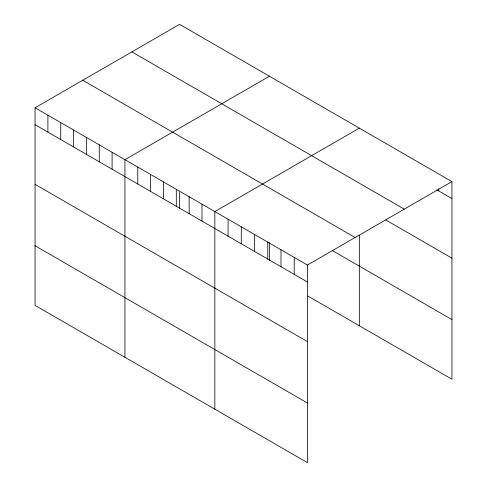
<?xml version="1.0" encoding="UTF-8"?>
<svg xmlns="http://www.w3.org/2000/svg" width="487" height="487" viewBox="0 0 487 487"><rect width="100%" height="100%" fill="white"/><g stroke="black" fill="none" stroke-linecap="round" stroke-linejoin="round"><path stroke-width="0.73" d="M35.052 107.779L307.443 265.044L307.443 462.65L35.052 305.386L35.052 107.779L179.557 24.35L451.948 181.614L451.948 379.221L307.967 296.096M269.445 76.246L124.94 159.675L124.94 357.281M359.333 128.142L214.834 211.571L214.834 409.177M307.443 265.044L451.948 181.614M436.827 189.833L451.948 198.562M131.867 51.884L404.265 209.148M385.795 219.984L451.948 258.177M82.735 80.245L355.133 237.51M332.365 250.568L451.948 319.606M35.052 124.721L307.443 281.985M35.052 184.342L307.443 341.606M35.052 245.765L307.443 403.029M438.72 188.713L438.72 190.922M359.333 235.422L359.333 325.754M294.215 257.404L294.215 274.351M280.987 249.764L280.987 266.712M269.445 242.556L269.445 260.442M267.753 242.124L267.753 259.072M254.524 234.49L254.524 251.432M241.29 226.851L241.29 243.792M228.062 219.211L228.062 236.158M201.989 204.156L201.989 221.104M189.151 196.742L189.151 213.69M179.557 192.146L179.557 208.546M176.306 189.333L176.306 206.275M163.468 181.919L163.468 198.86M150.623 174.504L150.623 191.446M137.784 167.09L137.784 184.037M112.101 152.261L112.101 169.208M99.257 144.846L99.257 161.794M86.418 137.431L86.418 154.379M73.574 130.017L73.574 146.964M60.735 122.602L60.735 139.55M47.896 115.194L47.896 132.135"/></g></svg>
